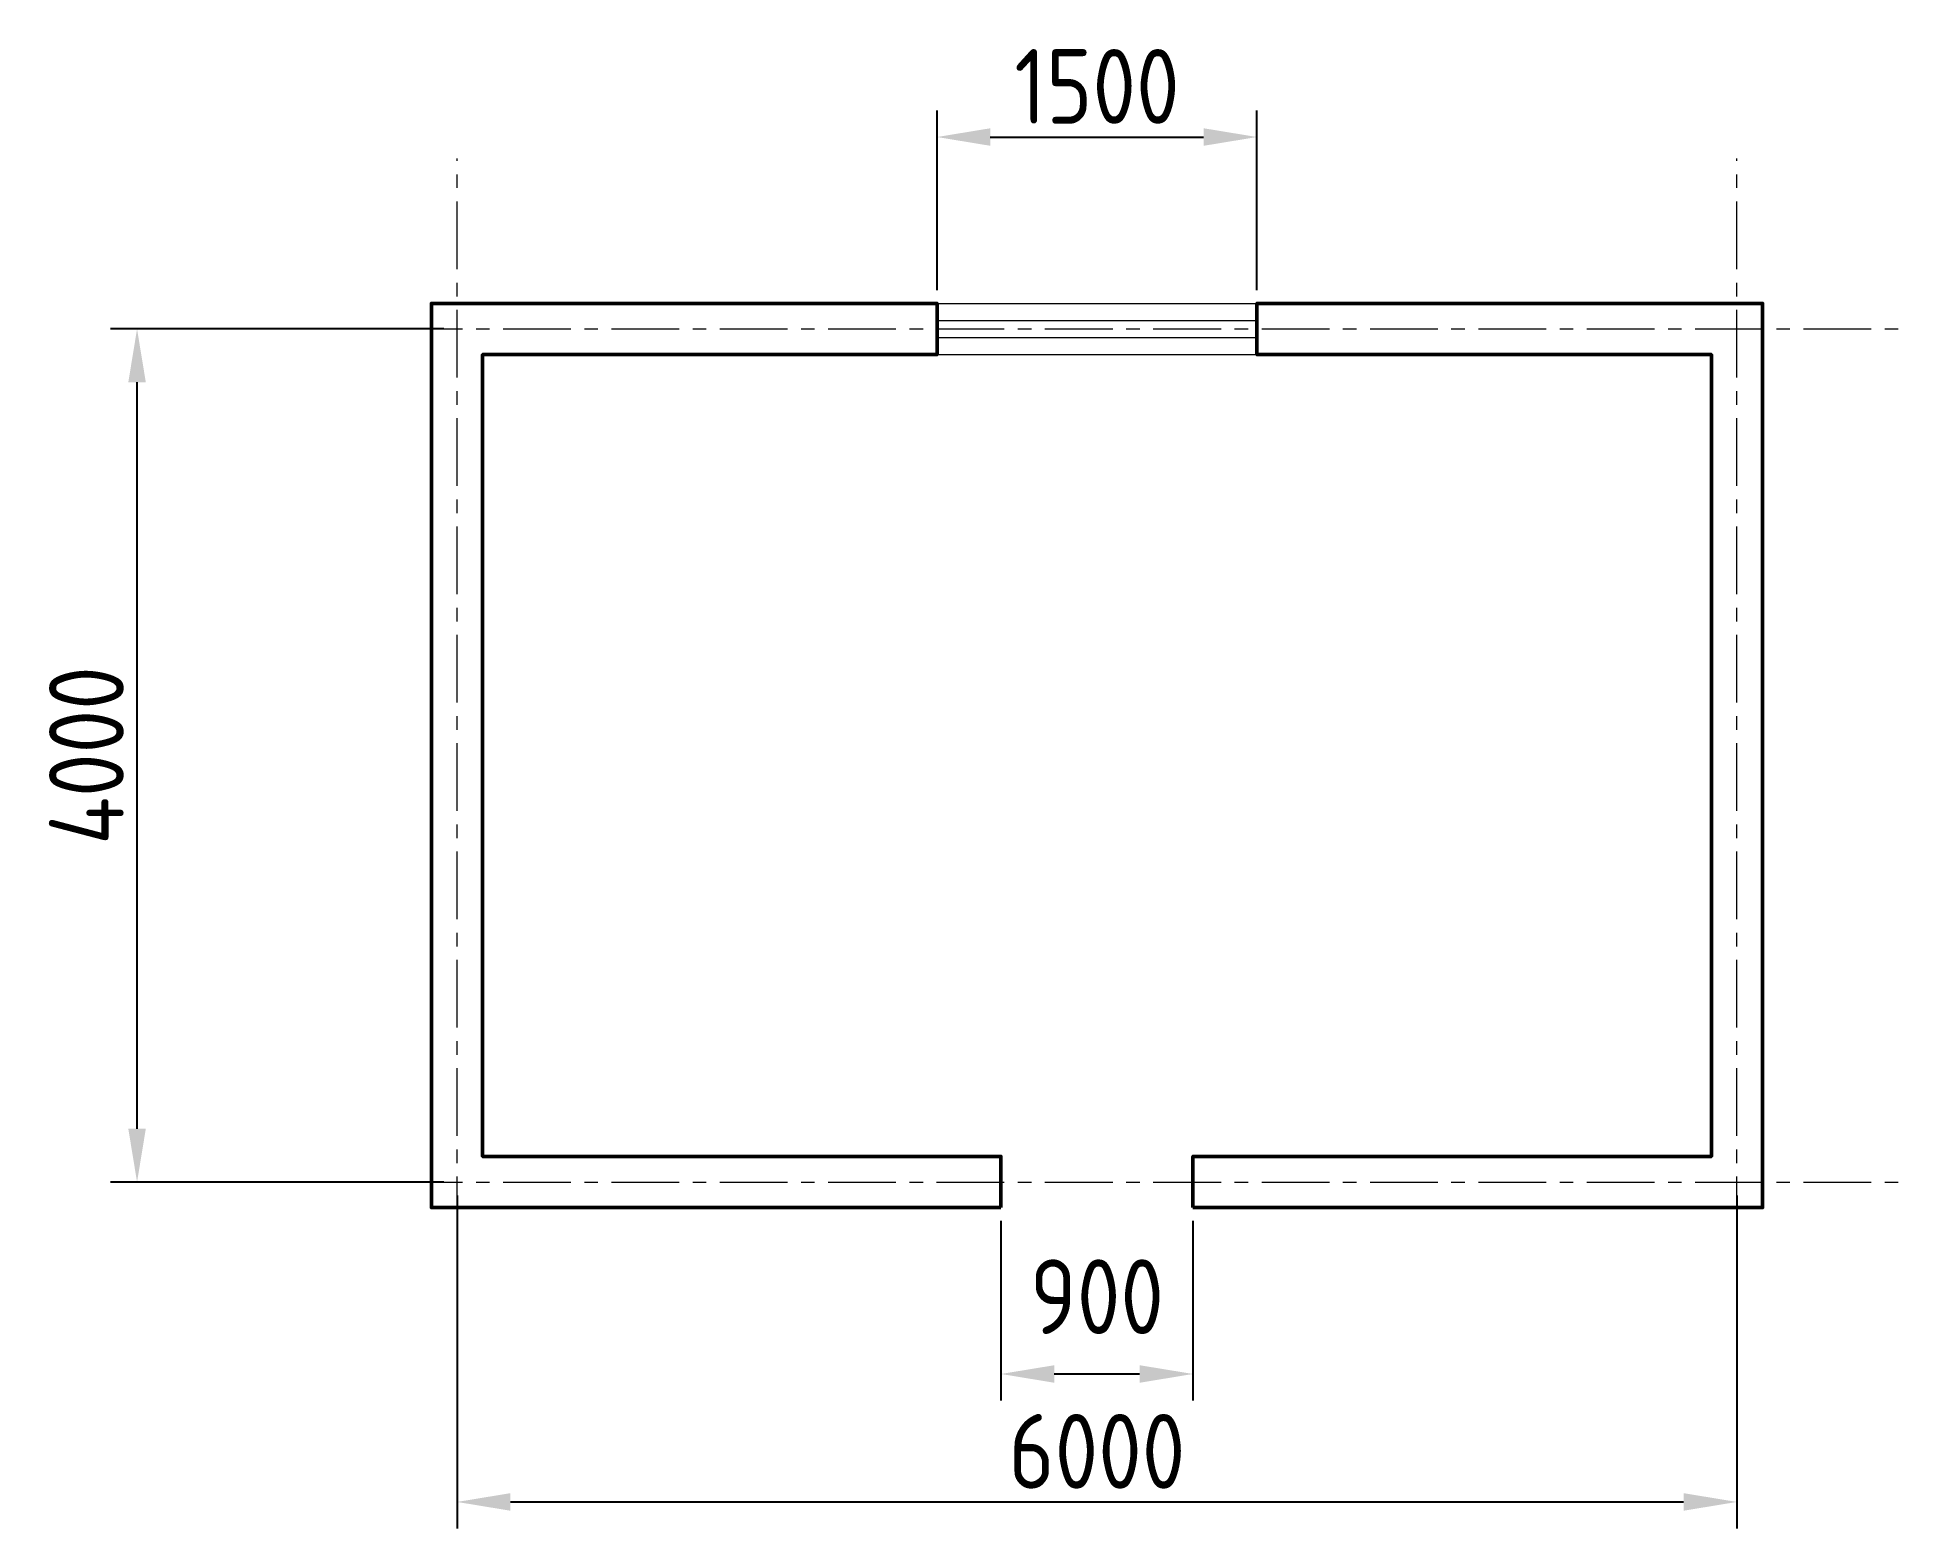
# Model space of a CAD drawing. Header units: millimetres. Extents: x -1967 to 6800, y -1625 to 5367.
import ezdxf

# ---------------------------------------------------------------- set-up
doc = ezdxf.new("R2010")
doc.units = ezdxf.units.MM
doc.header["$LTSCALE"] = 100
doc.linetypes.add('CENTER', pattern=[5.08, 3.175, -0.635, 0.635, -0.635])
for name, color, linetype, lineweight in [('AXIS', 1, 'CENTER', 18), ('DIM', 3, 'Continuous', 18), ('WALL', 7, 'Continuous', 50), ('WINDOW', 4, 'Continuous', 18)]:
    doc.layers.add(name, color=color, linetype=linetype, lineweight=lineweight)
doc.styles.get("Standard").update_dxf_attribs({"font": 'gbenor.shx', "bigfont": 'gbcbig.shx'})
doc.dimstyles.new('AGENTCAD', dxfattribs={"dimscale": 100, "dimtxt": 3.5, "dimasz": 2.5, "dimexe": 1.25, "dimexo": 0.625, "dimtad": 1, "dimdsep": 46, "dimtxsty": 'Standard', "dimcen": 2.5, "dimazin": 3, "dimtfac": 1, "dimtmove": 0, "dimatfit": 3})

msp = doc.modelspace()

# ---------------------------------------------------------------- linework, layer by layer
at = {"layer": 'AXIS'}
for p, q in [((0, -800), (0, 4800)), ((6000, -800), (6000, 4800)), ((-800, 4000), (6800, 4000)), ((-800, 0), (6800, 0))]:
    msp.add_line(p, q, dxfattribs=at)
at = {"layer": 'WALL'}
for points in [[(2550, -120), (-120, -120), (-120, 4120), (2250, 4120), (2250, 3880), (120, 3880), (120, 120), (2550, 120)], [(3450, -120), (3450, 120), (5880, 120), (5880, 3880), (3750, 3880), (3750, 4120), (6120, 4120), (6120, -120)]]:
    msp.add_lwpolyline(points, close=True, dxfattribs=at)
at = {"layer": 'WINDOW'}
for p, q in [((2250, 4120), (3750, 4120)), ((2250, 4040), (3750, 4040)), ((2250, 3960), (3750, 3960)), ((2250, 3880), (3750, 3880))]:
    msp.add_line(p, q, dxfattribs=at)

# ---------------------------------------------------------------- dimensions: what is measured, and where the dimension line sits
at = {"layer": 'DIM'}
for base, p1, p2 in [((2250, 4900), (2250, 4120), (3750, 4120)), ((0, -1500), (0, 0), (6000, 0)), ((2550, -900), (2550, -120), (3450, -120))]:
    msp.add_linear_dim(base=base, p1=p1, p2=p2, dimstyle='AGENTCAD', dxfattribs=at).render()
msp.add_linear_dim(base=(-1500, 0), p1=(0, 0), p2=(0, 4000), angle=90, dimstyle='AGENTCAD', dxfattribs=at).render()

doc.saveas('drawing.dxf')
